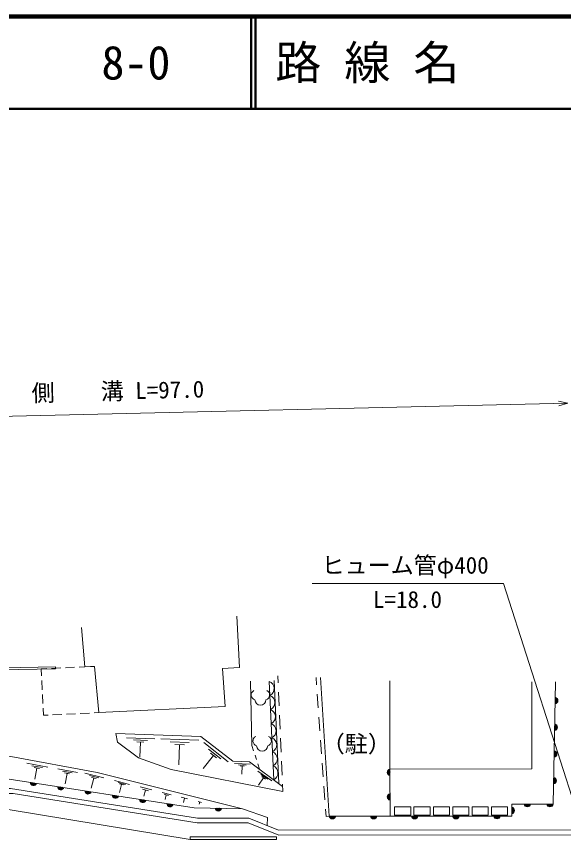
# Model space of a CAD drawing. Units: millimetres, scale not verified. Extents: x 40000 to 680000, y 20000 to 380000.
# Drawn here: x 152299 to 211662, y 290789 to 380000 of the extents above; entities that cross this region are included whole.
import ezdxf
from ezdxf.enums import TextEntityAlignment as Align

# ---------------------------------------------------------------- set-up
doc = ezdxf.new("R2010")
doc.units = ezdxf.units.MM
doc.header["$LTSCALE"] = 1000
for name, color, linetype, lineweight in [('M-BGD', 7, 'Continuous', 13), ('M-STR-HTXT', 7, 'Continuous', 13), ('M-STR-STRD', 7, 'Continuous', 13), ('M-TTL', 2, 'Continuous', 140), ('M-TTL-LINE', 7, 'Continuous', 50)]:
    doc.layers.add(name, color=color, linetype=linetype, lineweight=lineweight)
doc.layers.add('M-TTL-TXT', color=7, linetype='Continuous')
doc.styles.add('ＭＳ ゴシック', font='')
doc.styles.get('ＭＳ ゴシック').set_extended_font_data('MS Gothic')

msp = doc.modelspace()

# ---------------------------------------------------------------- linework, layer by layer
at = {"layer": 'M-BGD'}
for p, q in [((154976, 309280), (155606, 309311)), ((155013, 308517), (154976, 309280)), ((156105, 309335), (157104, 309383)), ((157604, 309408), (158602, 309456)), ((159102, 309480), (159732, 309511)), ((160329, 309540), (160769, 309561)), ((155086, 307018), (155038, 308017)), ((177679, 307957), (177856, 300983)), ((180212, 297261), (179728, 307920)), ((180766, 296851), (180247, 308014)), ((180681, 307762), (180648, 308533)), ((184870, 307549), (184813, 308344)), ((192830, 298414), (192817, 307986)), ((208224, 298435), (208211, 307882)), ((210535, 294636), (210791, 307866)), ((155159, 305520), (155110, 306519)), ((180790, 305265), (180725, 306763)), ((185048, 305055), (184941, 306551)), ((155220, 304257), (155183, 305021)), ((155727, 304281), (155220, 304257)), ((157225, 304354), (156226, 304306)), ((158723, 304427), (157724, 304378)), ((160221, 304499), (159223, 304451)), ((161228, 304548), (160721, 304523)), ((180898, 302767), (180833, 304266)), ((185226, 302562), (185119, 304058)), ((164227, 301818), (167300, 301715)), ((164989, 301587), (166525, 301536)), ((167972, 301693), (172075, 301556)), ((181006, 300269), (180941, 301768)), ((185404, 300068), (185297, 301564)), ((165366, 301370), (166134, 301344)), ((165750, 301357), (165695, 299719)), ((168989, 301385), (171040, 301317)), ((169493, 301095), (170518, 301061)), ((170005, 301078), (169935, 298889)), ((172629, 301297), (175281, 299198)), ((177856, 300983), (178034, 300413)), ((173675, 299894), (172556, 298479)), ((173152, 300595), (174478, 299546)), ((173344, 300156), (174007, 299632)), ((178184, 299935), (178333, 299458)), ((153440, 299051), (155723, 298632)), ((175964, 299018), (177653, 298962)), ((176383, 298892), (177227, 298863)), ((178482, 298981), (178661, 298410)), ((181114, 297772), (181049, 299270)), ((185581, 297574), (185475, 299070)), ((153983, 298794), (155124, 298585)), ((154240, 298590), (154811, 298485)), ((154526, 298537), (154302, 297320)), ((156774, 298440), (158922, 298045)), ((157284, 298198), (158359, 298001)), ((157527, 298005), (158064, 297907)), ((159737, 297977), (161768, 297470)), ((176590, 298772), (177012, 298758)), ((176801, 298765), (176771, 297864)), ((178506, 298207), (180009, 297155)), ((192830, 298414), (208224, 298435)), ((192833, 293323), (192830, 298414)), ((157795, 297956), (157585, 296810)), ((160211, 297715), (161227, 297461)), ((160685, 297453), (160415, 296369)), ((160431, 297516), (160939, 297389)), ((162943, 297177), (164566, 296772)), ((179117, 297481), (178556, 296679)), ((178812, 297844), (179563, 297318)), ((178929, 297612), (179305, 297349)), ((163321, 296968), (164133, 296765)), ((163700, 296758), (163484, 295893)), ((163497, 296809), (163903, 296708)), ((165712, 296486), (166982, 296169)), ((165988, 296238), (166623, 296079)), ((181191, 296002), (181157, 296773)), ((185759, 295081), (185653, 296577)), ((166305, 296158), (166136, 295481)), ((168105, 295889), (169071, 295648)), ((168314, 295700), (168797, 295580)), ((168556, 295640), (168427, 295125)), ((170172, 295373), (170874, 295198)), ((170523, 295286), (170407, 294818)), ((172003, 294917), (172389, 294820)), ((172196, 294868), (172132, 294611)), ((206035, 294630), (210535, 294636)), ((206037, 293332), (206035, 294630)), ((185887, 293288), (185830, 294083)), ((193333, 294324), (195083, 294325)), ((193333, 294324), (193333, 293424)), ((195083, 294325), (195083, 293425)), ((195433, 294325), (197183, 294326)), ((195433, 294325), (195433, 293425)), ((197183, 294326), (197183, 293426)), ((197533, 294326), (199283, 294327)), ((197533, 294326), (197533, 293426)), ((199283, 294327), (199283, 293427)), ((199633, 294328), (201383, 294329)), ((199633, 294328), (199633, 293428)), ((201383, 294329), (201383, 293429)), ((201733, 294329), (203483, 294330)), ((201733, 294329), (201733, 293429)), ((203483, 294330), (203483, 293430)), ((203833, 294330), (205583, 294331)), ((203833, 294330), (203833, 293430)), ((205583, 294331), (205583, 293431)), ((179542, 293162), (179521, 292293)), ((186237, 293319), (206037, 293332)), ((193333, 293424), (195083, 293425)), ((195433, 293425), (197183, 293426)), ((197533, 293426), (199283, 293427)), ((199633, 293428), (201383, 293429)), ((201733, 293429), (203483, 293430)), ((203833, 293430), (205583, 293431))]:
    msp.add_line(p, q, dxfattribs=at)
for points in [[(96685, 333331), (99317, 323847), (101079, 314931), (101925, 311770), (103855, 307379), (105435, 304624), (107813, 301603), (110246, 298946), (113379, 296387), (115365, 295072), (118451, 295129), (140319, 295770), (151935, 295781), (171916, 292603), (177426, 292603), (180768, 291247), (213006, 291291)], [(97215, 333478), (99852, 323974), (101615, 315056), (102446, 311953), (104347, 307627), (105892, 304933), (108232, 301960), (110625, 299347), (113706, 296830), (115526, 295626), (118438, 295679), (140311, 296320), (151662, 296330), (171955, 293103), (177523, 293103), (180743, 291797), (213005, 291841)], [(174963, 305221), (174650, 309311), (176515, 309429), (176208, 314999)], [(160329, 309540), (159733, 309492), (159356, 313756)], [(107354, 309452), (109619, 304638), (112750, 301727), (116039, 300154), (125148, 300217), (127555, 299477), (151706, 299776), (161051, 298061), (176816, 294128)], [(128386, 308956), (156537, 309494), (156540, 309309), (128568, 308775)], [(174963, 305221), (161228, 304548), (160769, 309561)], [(185285, 308368), (186237, 293319), (185887, 293288)], [(181191, 296002), (169084, 298385), (165544, 299660), (163255, 301335), (163090, 302279), (172294, 301972), (175763, 299282), (177580, 299211), (181167, 296554)], [(112322, 298575), (117584, 296569), (135725, 297221), (151521, 297347), (171581, 294232), (176816, 294128), (179542, 293162)]]:
    msp.add_lwpolyline(points, dxfattribs=at)
for centre, radius, start, end in [((179432, 307143), 831, 296.06683, 69.14112), ((178309, 306460), 536, 116.08703, 255.33416), ((179237, 306460), 536, 284.66584, 63.91297), ((179501, 305621), 831, 296.06683, 69.14112), ((210698, 305861), 354, 277.691, 80.09618), ((210698, 305861), 283, 279.91504, 77.87214), ((210698, 305861), 212, 283.66137, 74.12581), ((178773, 305941), 600, 180, 0), ((210698, 305861), 142, 291.3731, 66.41409), ((210698, 305861), 100, 301.69076, 56.09642), ((179570, 304098), 831, 296.06683, 69.14112), ((179639, 302575), 831, 296.06683, 69.14112), ((210642, 302965), 354, 277.691, 80.09618), ((210642, 302965), 283, 279.91504, 77.87214), ((210642, 302965), 212, 283.66137, 74.12581), ((210642, 302965), 142, 291.3731, 66.41409), ((210642, 302965), 100, 301.69076, 56.09642), ((178498, 301480), 536, 116.08703, 255.33416), ((179426, 301480), 536, 284.66584, 63.91297), ((179709, 301053), 831, 296.06683, 69.14112), ((178962, 300962), 600, 180, 0), ((179778, 299530), 831, 296.06683, 69.14112), ((210586, 300069), 354, 277.691, 80.09618), ((210586, 300069), 283, 279.91504, 77.87214), ((210586, 300069), 212, 283.66137, 74.12581), ((210586, 300069), 142, 291.3731, 66.41409), ((210586, 300069), 100, 301.69076, 56.09642), ((179847, 298008), 831, 296.06683, 69.14112), ((192885, 298064), 354, 98.83365, 261.23883), ((192885, 298064), 283, 101.05769, 259.01479), ((192885, 298064), 212, 104.80402, 255.26847), ((192885, 298064), 142, 112.51575, 247.55674), ((192885, 298064), 100, 122.83341, 237.23907), ((210530, 297173), 354, 277.691, 80.09618), ((210530, 297173), 283, 279.91504, 77.87214), ((210530, 297173), 212, 283.66137, 74.12581), ((210530, 297173), 142, 291.3731, 66.41409), ((210530, 297173), 100, 301.69076, 56.09642), ((154148, 296994), 354, 179.97022, 342.3754), ((154148, 296994), 283, 182.19426, 340.15136), ((154148, 296994), 212, 185.94059, 336.40504), ((154148, 296994), 142, 193.65232, 328.69331), ((154148, 296994), 100, 203.96998, 318.37564), ((157113, 296534), 354, 179.97022, 342.3754), ((157113, 296534), 283, 182.19426, 340.15136), ((157113, 296534), 212, 185.94059, 336.40504), ((157113, 296534), 142, 193.65232, 328.69331), ((157113, 296534), 100, 203.96998, 318.37564), ((160077, 296073), 354, 179.97022, 342.3754), ((160077, 296073), 283, 182.19426, 340.15136), ((160077, 296073), 212, 185.94059, 336.40504), ((160077, 296073), 142, 193.65232, 328.69331), ((160077, 296073), 100, 203.96998, 318.37564), ((163042, 295613), 354, 179.97022, 342.3754), ((163042, 295613), 283, 182.19426, 340.15136), ((163042, 295613), 212, 185.94059, 336.40504), ((163042, 295613), 142, 193.65232, 328.69331), ((163042, 295613), 100, 203.96998, 318.37564), ((192886, 295414), 354, 98.83365, 261.23883), ((192886, 295414), 283, 101.05769, 259.01479), ((192886, 295414), 212, 104.80402, 255.26847), ((192886, 295414), 142, 112.51575, 247.55674), ((192886, 295414), 100, 122.83341, 237.23907), ((166006, 295153), 354, 179.97022, 342.3754), ((166006, 295153), 283, 182.19426, 340.15136), ((166006, 295153), 212, 185.94059, 336.40504), ((166006, 295153), 142, 193.65232, 328.69331), ((166006, 295153), 100, 203.96998, 318.37564), ((168970, 294692), 354, 179.97022, 342.3754), ((168970, 294692), 283, 182.19426, 340.15136), ((168970, 294692), 212, 185.94059, 336.40504), ((168970, 294692), 142, 193.65232, 328.69331), ((168970, 294692), 100, 203.96998, 318.37564), ((207720, 294686), 354, 188.87612, 351.2813), ((207720, 294686), 283, 191.10016, 349.05726), ((207720, 294686), 212, 194.84648, 345.31093), ((207720, 294686), 142, 202.55821, 337.5992), ((207720, 294686), 100, 212.87588, 327.28154), ((210185, 294690), 354, 188.87612, 351.2813), ((210185, 294690), 283, 191.10016, 349.05726), ((210185, 294690), 212, 194.84648, 345.31093), ((210185, 294690), 142, 202.55821, 337.5992), ((210185, 294690), 100, 212.87588, 327.28154), ((174200, 294234), 354, 187.65681, 350.06199), ((174200, 294234), 283, 189.88085, 347.83795), ((174200, 294234), 212, 193.62718, 344.09162), ((174200, 294234), 142, 201.33891, 336.3799), ((174200, 294234), 100, 211.65657, 326.06223), ((205982, 293937), 354, 278.87612, 81.2813), ((205982, 293937), 283, 281.10016, 79.05726), ((205982, 293937), 212, 284.84648, 75.31093), ((205982, 293937), 142, 292.55821, 67.5992), ((205982, 293937), 100, 302.87588, 57.28154), ((186587, 293374), 354, 188.83365, 351.23883), ((186587, 293374), 283, 191.05769, 349.01479), ((186587, 293374), 212, 194.80402, 345.26847), ((186587, 293374), 142, 202.51575, 337.55674), ((186587, 293374), 100, 212.83341, 327.23907), ((191051, 293376), 354, 188.83365, 351.23883), ((191051, 293376), 283, 191.05769, 349.01479), ((191051, 293376), 212, 194.80402, 345.26847), ((191051, 293376), 142, 202.51575, 337.55674), ((191051, 293376), 100, 212.83341, 327.23907), ((195515, 293379), 354, 188.83365, 351.23883), ((195515, 293379), 283, 191.05769, 349.01479), ((195515, 293379), 212, 194.80402, 345.26847), ((195515, 293379), 142, 202.51575, 337.55674), ((195515, 293379), 100, 212.83341, 327.23907), ((199979, 293382), 354, 188.83365, 351.23883), ((199979, 293382), 283, 191.05769, 349.01479), ((199979, 293382), 212, 194.80402, 345.26847), ((199979, 293382), 142, 202.51575, 337.55674), ((199979, 293382), 100, 212.83341, 327.23907), ((204443, 293385), 354, 188.83365, 351.23883), ((204443, 293385), 283, 191.05769, 349.01479), ((204443, 293385), 212, 194.80402, 345.26847), ((204443, 293385), 142, 202.51575, 337.55674), ((204443, 293385), 100, 212.83341, 327.23907)]:
    msp.add_arc(centre, radius, start, end, dxfattribs=at)
at = {"layer": 'M-STR-HTXT'}
for p, q in [((212129, 338083), (211124, 338309)), ((114601, 335791), (212129, 338083)), ((212129, 338083), (211136, 337809))]:
    msp.add_line(p, q, dxfattribs=at)
msp.add_lwpolyline([(213484, 292539), (205153, 318555), (184403, 318555)], dxfattribs=at)
at = {"layer": 'M-STR-STRD'}
msp.add_lwpolyline([(121711, 293066), (136460, 293784), (151398, 294032), (171145, 290797)], dxfattribs=at)
msp.add_lwpolyline([(171145, 290797), (180514, 290789), (180514, 291072), (171145, 291080)], close=True, dxfattribs=at)
at = {"layer": 'M-TTL'}
msp.add_line((680000, 380000), (40000, 380000), dxfattribs=at)
at = {"layer": 'M-TTL-LINE'}
for p, q in [((177750, 380000), (177750, 370000)), ((178250, 380000), (178250, 370000)), ((40000, 370000), (680000, 370000))]:
    msp.add_line(p, q, dxfattribs=at)

# ---------------------------------------------------------------- texts
at = {"layer": 'M-BGD', "style": 'ＭＳ ゴシック'}
msp.add_text('（駐）', height=1833, dxfattribs=at).set_placement((189177, 301155), align=Align.MIDDLE_CENTER)
at = {"layer": 'M-STR-HTXT', "style": 'ＭＳ ゴシック'}
msp.add_text('側\u3000\u3000溝 L=97.0', height=1833, rotation=1.346, dxfattribs=at).set_placement((163342, 337936), align=Align.BOTTOM_CENTER)
for s, p in [('ヒューム管φ400', (185403, 319055)), ('L=18.0', (190990, 315341))]:
    msp.add_text(s, height=1833, dxfattribs=at).set_placement(p, align=Align.BOTTOM_LEFT)
at = {"layer": 'M-TTL-TXT', "style": 'ＭＳ ゴシック'}
for s, p in [('路 線 名', (180380, 375000)), ('8-0', (161521, 375000))]:
    msp.add_text(s, height=3666, dxfattribs=at).set_placement(p, align=Align.MIDDLE_LEFT)

doc.saveas('drawing.dxf')
